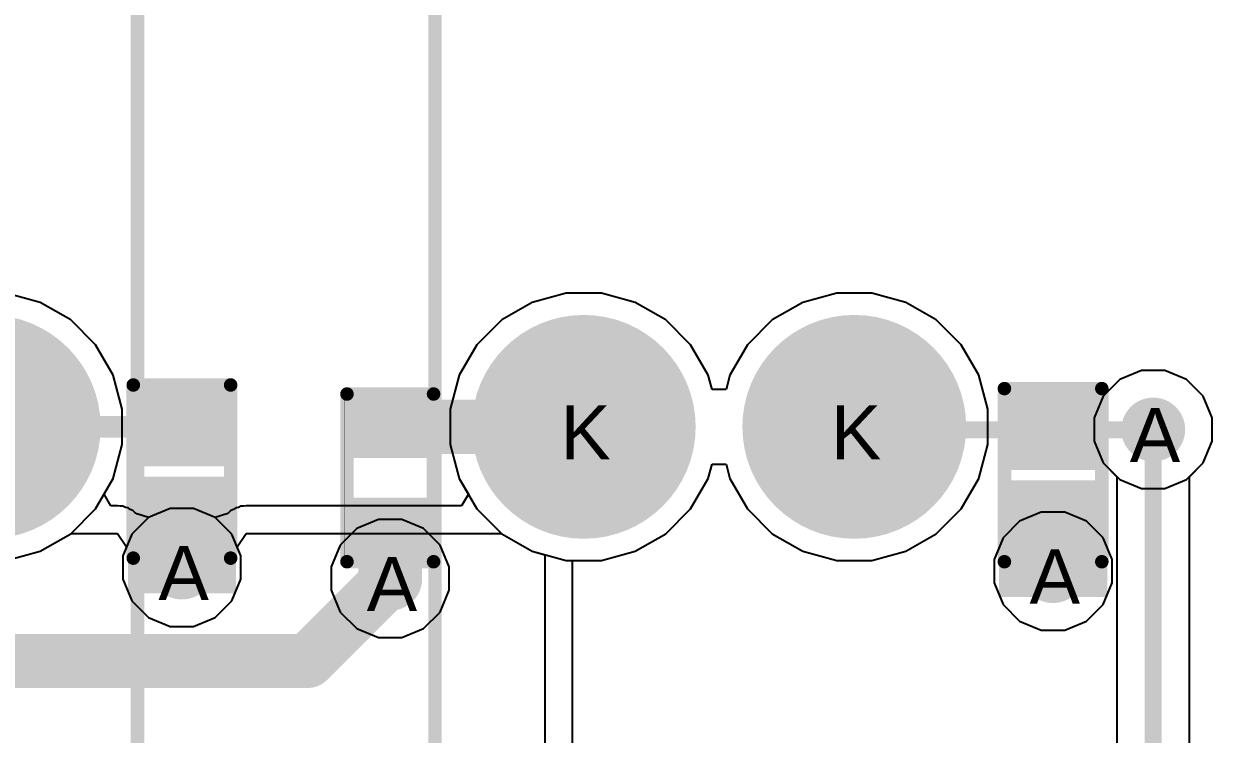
# Model space of a CAD drawing. Header units: inches. Extents: x 0 to 208, y 0 to 213.
# Drawn here: x 4.6695 to 5.1088, y 4.0469 to 4.3095 of the extents above; entities that cross this region are included whole.
import ezdxf

# ---------------------------------------------------------------- set-up
doc = ezdxf.new("R2010")
doc.units = ezdxf.units.IN
doc.header["$MEASUREMENT"] = 0
for name, color, linetype in [('Bottom Layer', 5, 'Continuous'), ('Bottom Overlay', 54, 'Continuous'), ('Bottom Paste', 16, 'Continuous'), ('Bottom Solder', 6, 'Continuous'), ('Drill Drawing', 1, 'Continuous'), ('L2_GND1', 16, 'Continuous'), ('L3_SIG1', 76, 'Continuous'), ('L4_PWR', 90, 'Continuous'), ('L5_GND2', 156, 'Continuous'), ('L6_SIG2', 130, 'Continuous'), ('L7_GND3', 216, 'Continuous'), ('Multi-Layer', 9, 'Continuous'), ('Pad Holes', 156, 'Continuous'), ('Top Layer', 1, 'Continuous'), ('Top Overlay', 2, 'Continuous'), ('Top Solder', 216, 'Continuous'), ('Via Holes', 16, 'Continuous')]:
    doc.layers.add(name, color=color, linetype=linetype)
doc.styles.add('Arial', font='', dxfattribs={"height": 0.2})
doc.styles.get('Arial').set_extended_font_data('Arial')

# ---------------------------------------------------------------- blocks, each defined once
blk = doc.blocks.new('R___0402_B_120')
at = {"layer": 'Bottom Layer'}
for points in [[(-0.0095, 0.0125), (-0.0095, -0.0125), (-0.0275, -0.0125), (-0.0275, 0.0125)], [(0.0275, 0.0125), (0.0275, -0.0125), (0.0095, -0.0125), (0.0095, 0.0125)]]:
    blk.add_hatch(color=5, dxfattribs=at).paths.add_polyline_path(points)
at = {"layer": 'Bottom Paste'}
for points in [[(-0.0095, 0.0125), (-0.0095, -0.0125), (-0.0275, -0.0125), (-0.0275, 0.0125)], [(0.0275, 0.0125), (0.0275, -0.0125), (0.0095, -0.0125), (0.0095, 0.0125)]]:
    blk.add_hatch(color=16, dxfattribs=at).paths.add_polyline_path(points)
at = {"layer": 'Bottom Solder'}
for points in [[(-0.00734, 0.01467), (-0.00734, -0.01467), (-0.02967, -0.01467), (-0.02967, 0.01467)], [(0.02966, 0.01467), (0.02966, -0.01467), (0.00733, -0.01467), (0.00733, 0.01467)]]:
    blk.add_hatch(color=6, dxfattribs=at).paths.add_polyline_path(points)
at = {"layer": 'Bottom Overlay'}
for points in [[(-0.031, 0.016, 0.005, 0.005, 0), (-0.031, -0.016, 0.005, 0.005, 0)], [(-0.031, 0.016, 0.005, 0.005, 0), (0.031, 0.016, 0.005, 0.005, 0)], [(0.031, 0.016, 0.005, 0.005, 0), (0.031, -0.016, 0.005, 0.005, 0)], [(-0.032, 0.017, 0.000127, 0.000127, 0), (0.032, 0.017, 0.000127, 0.000127, 0)], [(-0.031, -0.016, 0.005, 0.005, 0), (0.031, -0.016, 0.005, 0.005, 0)]]:
    blk.add_lwpolyline(points, format="xyseb", dxfattribs=at)
for points in [[(-0.03225, 0.016, 0.0025, 0.0025, 1), (-0.02975, 0.016, 0.0025, 0.0025, 1)], [(-0.03225, 0.016, 0.0025, 0.0025, 1), (-0.02975, 0.016, 0.0025, 0.0025, 1)], [(0.02975, 0.016, 0.0025, 0.0025, 1), (0.03225, 0.016, 0.0025, 0.0025, 1)], [(0.02975, 0.016, 0.0025, 0.0025, 1), (0.03225, 0.016, 0.0025, 0.0025, 1)], [(-0.03203, 0.017, 0.0000635, 0.0000635, 1), (-0.03197, 0.017, 0.0000635, 0.0000635, 1)], [(0.03197, 0.017, 0.0000635, 0.0000635, 1), (0.03203, 0.017, 0.0000635, 0.0000635, 1)], [(-0.03225, -0.016, 0.0025, 0.0025, 1), (-0.02975, -0.016, 0.0025, 0.0025, 1)], [(-0.03225, -0.016, 0.0025, 0.0025, 1), (-0.02975, -0.016, 0.0025, 0.0025, 1)], [(0.02975, -0.016, 0.0025, 0.0025, 1), (0.03225, -0.016, 0.0025, 0.0025, 1)], [(0.02975, -0.016, 0.0025, 0.0025, 1), (0.03225, -0.016, 0.0025, 0.0025, 1)]]:
    blk.add_lwpolyline(points, format="xyseb", close=True, dxfattribs=at)
blk = doc.blocks.new('HR911130C_518')
at = {"layer": 'Bottom Layer'}
h = blk.add_hatch(color=5, dxfattribs=at)
edge = h.paths.add_edge_path()
edge.add_arc((0.26, 0.27262), 0.03937, 0, 360)
at = {"layer": 'Bottom Solder'}
h = blk.add_hatch(color=6, dxfattribs=at)
edge = h.paths.add_edge_path()
edge.add_arc((0.26, 0.27262), 0.04137, 0, 360)
at = {"layer": 'L2_GND1'}
h = blk.add_hatch(color=16, dxfattribs=at)
edge = h.paths.add_edge_path()
edge.add_arc((0.26, 0.27262), 0.03937, 0, 360)
at = {"layer": 'L3_SIG1'}
h = blk.add_hatch(color=76, dxfattribs=at)
edge = h.paths.add_edge_path()
edge.add_arc((0.26, 0.27262), 0.03937, 0, 360)
at = {"layer": 'L4_PWR'}
h = blk.add_hatch(color=90, dxfattribs=at)
edge = h.paths.add_edge_path()
edge.add_arc((0.26, 0.27262), 0.03937, 0, 360)
at = {"layer": 'L5_GND2'}
h = blk.add_hatch(color=156, dxfattribs=at)
edge = h.paths.add_edge_path()
edge.add_arc((0.26, 0.27262), 0.03937, 0, 360)
at = {"layer": 'L6_SIG2'}
h = blk.add_hatch(color=130, dxfattribs=at)
edge = h.paths.add_edge_path()
edge.add_arc((0.26, 0.27262), 0.03937, 0, 360)
at = {"layer": 'L7_GND3'}
h = blk.add_hatch(color=216, dxfattribs=at)
edge = h.paths.add_edge_path()
edge.add_arc((0.26, 0.27262), 0.03937, 0, 360)
at = {"layer": 'Multi-Layer'}
h = blk.add_hatch(color=9, dxfattribs=at)
edge = h.paths.add_edge_path()
edge.add_arc((0.26, 0.27262), 0.03937, 0, 360)
at = {"layer": 'Pad Holes'}
h = blk.add_hatch(color=7, dxfattribs=at)
edge = h.paths.add_edge_path()
edge.add_arc((0.26, 0.27262), 0.02362, 0, 360)
at = {"layer": 'Top Layer'}
h = blk.add_hatch(color=1, dxfattribs=at)
edge = h.paths.add_edge_path()
edge.add_arc((0.26, 0.27262), 0.03937, 0, 360)
at = {"layer": 'Top Solder'}
h = blk.add_hatch(color=216, dxfattribs=at)
edge = h.paths.add_edge_path()
edge.add_arc((0.26, 0.27262), 0.04137, 0, 360)
at = {"layer": 'Top Overlay'}
blk.add_lwpolyline([(0.315, -0.33738, 0.005, 0.005, 0), (0.315, 0.50262, 0.005, 0.005, 0)], format="xyseb", dxfattribs=at)
blk = doc.blocks.new('HR911130C_520')
at = {"layer": 'Bottom Layer'}
h = blk.add_hatch(color=5, dxfattribs=at)
edge = h.paths.add_edge_path()
edge.add_arc((-0.26, 0.27262), 0.03937, 0, 360)
h = blk.add_hatch(color=5, dxfattribs=at)
edge = h.paths.add_edge_path()
edge.add_arc((-0.16, 0.27262), 0.03937, 0, 360)
at = {"layer": 'Bottom Solder'}
h = blk.add_hatch(color=6, dxfattribs=at)
edge = h.paths.add_edge_path()
edge.add_arc((-0.26, 0.27262), 0.04137, 0, 360)
h = blk.add_hatch(color=6, dxfattribs=at)
edge = h.paths.add_edge_path()
edge.add_arc((-0.16, 0.27262), 0.04137, 0, 360)
at = {"layer": 'L2_GND1'}
h = blk.add_hatch(color=16, dxfattribs=at)
edge = h.paths.add_edge_path()
edge.add_arc((-0.26, 0.27262), 0.03937, 0, 360)
h = blk.add_hatch(color=16, dxfattribs=at)
edge = h.paths.add_edge_path()
edge.add_arc((-0.16, 0.27262), 0.03937, 0, 360)
at = {"layer": 'L3_SIG1'}
h = blk.add_hatch(color=76, dxfattribs=at)
edge = h.paths.add_edge_path()
edge.add_arc((-0.26, 0.27262), 0.03937, 0, 360)
h = blk.add_hatch(color=76, dxfattribs=at)
edge = h.paths.add_edge_path()
edge.add_arc((-0.16, 0.27262), 0.03937, 0, 360)
at = {"layer": 'L4_PWR'}
h = blk.add_hatch(color=90, dxfattribs=at)
edge = h.paths.add_edge_path()
edge.add_arc((-0.26, 0.27262), 0.03937, 0, 360)
h = blk.add_hatch(color=90, dxfattribs=at)
edge = h.paths.add_edge_path()
edge.add_arc((-0.16, 0.27262), 0.03937, 0, 360)
at = {"layer": 'L5_GND2'}
h = blk.add_hatch(color=156, dxfattribs=at)
edge = h.paths.add_edge_path()
edge.add_arc((-0.26, 0.27262), 0.03937, 0, 360)
h = blk.add_hatch(color=156, dxfattribs=at)
edge = h.paths.add_edge_path()
edge.add_arc((-0.16, 0.27262), 0.03937, 0, 360)
at = {"layer": 'L6_SIG2'}
h = blk.add_hatch(color=130, dxfattribs=at)
edge = h.paths.add_edge_path()
edge.add_arc((-0.26, 0.27262), 0.03937, 0, 360)
h = blk.add_hatch(color=130, dxfattribs=at)
edge = h.paths.add_edge_path()
edge.add_arc((-0.16, 0.27262), 0.03937, 0, 360)
at = {"layer": 'L7_GND3'}
h = blk.add_hatch(color=216, dxfattribs=at)
edge = h.paths.add_edge_path()
edge.add_arc((-0.26, 0.27262), 0.03937, 0, 360)
h = blk.add_hatch(color=216, dxfattribs=at)
edge = h.paths.add_edge_path()
edge.add_arc((-0.16, 0.27262), 0.03937, 0, 360)
at = {"layer": 'Multi-Layer'}
h = blk.add_hatch(color=9, dxfattribs=at)
edge = h.paths.add_edge_path()
edge.add_arc((-0.26, 0.27262), 0.03937, 0, 360)
h = blk.add_hatch(color=9, dxfattribs=at)
edge = h.paths.add_edge_path()
edge.add_arc((-0.16, 0.27262), 0.03937, 0, 360)
at = {"layer": 'Pad Holes'}
h = blk.add_hatch(color=7, dxfattribs=at)
edge = h.paths.add_edge_path()
edge.add_arc((-0.26, 0.27262), 0.02362, 0, 360)
h = blk.add_hatch(color=7, dxfattribs=at)
edge = h.paths.add_edge_path()
edge.add_arc((-0.16, 0.27262), 0.02362, 0, 360)
at = {"layer": 'Top Layer'}
h = blk.add_hatch(color=1, dxfattribs=at)
edge = h.paths.add_edge_path()
edge.add_arc((-0.26, 0.27262), 0.03937, 0, 360)
h = blk.add_hatch(color=1, dxfattribs=at)
edge = h.paths.add_edge_path()
edge.add_arc((-0.16, 0.27262), 0.03937, 0, 360)
at = {"layer": 'Top Solder'}
h = blk.add_hatch(color=216, dxfattribs=at)
edge = h.paths.add_edge_path()
edge.add_arc((-0.26, 0.27262), 0.04137, 0, 360)
h = blk.add_hatch(color=216, dxfattribs=at)
edge = h.paths.add_edge_path()
edge.add_arc((-0.16, 0.27262), 0.04137, 0, 360)
at = {"layer": 'Top Overlay'}
blk.add_lwpolyline([(-0.315, -0.33738, 0.005, 0.005, 0), (-0.315, 0.50262, 0.005, 0.005, 0)], format="xyseb", dxfattribs=at)
blk = doc.blocks.new('DFN1006_2L__B_546')
at = {"layer": 'Bottom Layer'}
for points in [[(-0.02756, 0.01299), (-0.00591, 0.01299), (-0.00591, -0.01299), (-0.02756, -0.01299)], [(0.00591, 0.01299), (0.02756, 0.01299), (0.02756, -0.01299), (0.00591, -0.01299)]]:
    blk.add_hatch(color=5, dxfattribs=at).paths.add_polyline_path(points)
at = {"layer": 'Bottom Overlay'}
blk.add_hatch(color=54, dxfattribs=at).paths.add_polyline_path([(-0.04502, -0.02002), (-0.03202, -0.02002), (-0.03202, 0.01998), (-0.04502, 0.01998)])
at = {"layer": 'Bottom Paste'}
for points in [[(-0.02756, 0.01299), (-0.00591, 0.01299), (-0.00591, -0.01299), (-0.02756, -0.01299)], [(0.00591, 0.01299), (0.02756, 0.01299), (0.02756, -0.01299), (0.00591, -0.01299)]]:
    blk.add_hatch(color=16, dxfattribs=at).paths.add_polyline_path(points)
at = {"layer": 'Bottom Solder'}
for points in [[(-0.03156, 0.01699), (-0.00191, 0.01699), (-0.00191, -0.01699), (-0.03156, -0.01699)], [(0.00191, 0.01699), (0.03156, 0.01699), (0.03156, -0.01699), (0.00191, -0.01699)]]:
    blk.add_hatch(color=6, dxfattribs=at).paths.add_polyline_path(points)
at = {"layer": 'Bottom Overlay'}
for points in [[(-0.032, 0.018, 0.005, 0.005, 0), (0.032, 0.018, 0.005, 0.005, 0)], [(-0.032, 0.018, 0.005, 0.005, 0), (-0.032, -0.018, 0.005, 0.005, 0)], [(0.032, 0.018, 0.005, 0.005, 0), (0.032, -0.018, 0.005, 0.005, 0)], [(-0.032, -0.018, 0.005, 0.005, 0), (0.032, -0.018, 0.005, 0.005, 0)]]:
    blk.add_lwpolyline(points, format="xyseb", dxfattribs=at)
for points in [[(-0.03325, 0.018, 0.0025, 0.0025, 1), (-0.03075, 0.018, 0.0025, 0.0025, 1)], [(-0.03325, 0.018, 0.0025, 0.0025, 1), (-0.03075, 0.018, 0.0025, 0.0025, 1)], [(0.03075, 0.018, 0.0025, 0.0025, 1), (0.03325, 0.018, 0.0025, 0.0025, 1)], [(0.03075, 0.018, 0.0025, 0.0025, 1), (0.03325, 0.018, 0.0025, 0.0025, 1)], [(-0.03325, -0.018, 0.0025, 0.0025, 1), (-0.03075, -0.018, 0.0025, 0.0025, 1)], [(-0.03325, -0.018, 0.0025, 0.0025, 1), (-0.03075, -0.018, 0.0025, 0.0025, 1)], [(0.03075, -0.018, 0.0025, 0.0025, 1), (0.03325, -0.018, 0.0025, 0.0025, 1)], [(0.03075, -0.018, 0.0025, 0.0025, 1), (0.03325, -0.018, 0.0025, 0.0025, 1)]]:
    blk.add_lwpolyline(points, format="xyseb", close=True, dxfattribs=at)
blk = doc.blocks.new('DFN1006_2L__B_549')
at = {"layer": 'Bottom Layer'}
for points in [[(-0.02756, 0.01299), (-0.00591, 0.01299), (-0.00591, -0.01299), (-0.02756, -0.01299)], [(0.00591, 0.01299), (0.02756, 0.01299), (0.02756, -0.01299), (0.00591, -0.01299)]]:
    blk.add_hatch(color=5, dxfattribs=at).paths.add_polyline_path(points)
at = {"layer": 'Bottom Overlay'}
blk.add_hatch(color=54, dxfattribs=at).paths.add_polyline_path([(-0.04502, -0.02001), (-0.03202, -0.02001), (-0.03202, 0.01999), (-0.04502, 0.01999)])
at = {"layer": 'Bottom Paste'}
for points in [[(-0.02756, 0.01299), (-0.00591, 0.01299), (-0.00591, -0.01299), (-0.02756, -0.01299)], [(0.00591, 0.01299), (0.02756, 0.01299), (0.02756, -0.01299), (0.00591, -0.01299)]]:
    blk.add_hatch(color=16, dxfattribs=at).paths.add_polyline_path(points)
at = {"layer": 'Bottom Solder'}
for points in [[(-0.03156, 0.01699), (-0.00191, 0.01699), (-0.00191, -0.01699), (-0.03156, -0.01699)], [(0.00191, 0.01699), (0.03156, 0.01699), (0.03156, -0.01699), (0.00191, -0.01699)]]:
    blk.add_hatch(color=6, dxfattribs=at).paths.add_polyline_path(points)
at = {"layer": 'Bottom Overlay'}
for points in [[(-0.032, 0.018, 0.005, 0.005, 0), (0.032, 0.018, 0.005, 0.005, 0)], [(-0.032, 0.018, 0.005, 0.005, 0), (-0.032, -0.018, 0.005, 0.005, 0)], [(0.032, 0.018, 0.005, 0.005, 0), (0.032, -0.018, 0.005, 0.005, 0)], [(-0.032, -0.018, 0.005, 0.005, 0), (0.032, -0.018, 0.005, 0.005, 0)]]:
    blk.add_lwpolyline(points, format="xyseb", dxfattribs=at)
for points in [[(-0.03325, 0.018, 0.0025, 0.0025, 1), (-0.03075, 0.018, 0.0025, 0.0025, 1)], [(-0.03325, 0.018, 0.0025, 0.0025, 1), (-0.03075, 0.018, 0.0025, 0.0025, 1)], [(0.03075, 0.018, 0.0025, 0.0025, 1), (0.03325, 0.018, 0.0025, 0.0025, 1)], [(0.03075, 0.018, 0.0025, 0.0025, 1), (0.03325, 0.018, 0.0025, 0.0025, 1)], [(-0.03325, -0.018, 0.0025, 0.0025, 1), (-0.03075, -0.018, 0.0025, 0.0025, 1)], [(-0.03325, -0.018, 0.0025, 0.0025, 1), (-0.03075, -0.018, 0.0025, 0.0025, 1)], [(0.03075, -0.018, 0.0025, 0.0025, 1), (0.03325, -0.018, 0.0025, 0.0025, 1)], [(0.03075, -0.018, 0.0025, 0.0025, 1), (0.03325, -0.018, 0.0025, 0.0025, 1)]]:
    blk.add_lwpolyline(points, format="xyseb", close=True, dxfattribs=at)

msp = doc.modelspace()

# ---------------------------------------------------------------- hatches: boundary and pattern name
at = {"layer": 'Bottom Layer'}
h = msp.add_hatch(color=5, dxfattribs=at)
edge = h.paths.add_edge_path()
edge.add_arc((5.087, 4.15953), 0.01181, 0, 360)
for points in [[(4.71618, 4.10853), (4.73976, 4.10853), (4.73976, 4.12727), (4.71618, 4.12727)], [(5.03818, 4.1072), (5.06176, 4.1072), (5.06176, 4.12594), (5.03818, 4.12594)], [(4.79318, 4.10444), (4.81676, 4.10444), (4.81676, 4.12317), (4.79318, 4.12317)]]:
    msp.add_hatch(color=5, dxfattribs=at).paths.add_polyline_path(points)
h = msp.add_hatch(color=5, dxfattribs=at)
edge = h.paths.add_edge_path()
edge.add_arc((4.72797, 4.10853), 0.01181, 0, 360)
h = msp.add_hatch(color=5, dxfattribs=at)
edge = h.paths.add_edge_path()
edge.add_arc((4.80497, 4.10443), 0.01181, 0, 360)
h = msp.add_hatch(color=5, dxfattribs=at)
edge = h.paths.add_edge_path()
edge.add_arc((5.04997, 4.1072), 0.01181, 0, 360)
at = {"layer": 'L2_GND1'}
h = msp.add_hatch(color=16, dxfattribs=at)
edge = h.paths.add_edge_path()
edge.add_arc((5.087, 4.15953), 0.01181, 0, 360)
h = msp.add_hatch(color=16, dxfattribs=at)
edge = h.paths.add_edge_path()
edge.add_arc((4.72797, 4.10853), 0.01181, 0, 360)
h = msp.add_hatch(color=16, dxfattribs=at)
edge = h.paths.add_edge_path()
edge.add_arc((4.80497, 4.10443), 0.01181, 0, 360)
h = msp.add_hatch(color=16, dxfattribs=at)
edge = h.paths.add_edge_path()
edge.add_arc((5.04997, 4.1072), 0.01181, 0, 360)
at = {"layer": 'L3_SIG1'}
h = msp.add_hatch(color=76, dxfattribs=at)
edge = h.paths.add_edge_path()
edge.add_arc((5.087, 4.15953), 0.01181, 0, 360)
h = msp.add_hatch(color=76, dxfattribs=at)
edge = h.paths.add_edge_path()
edge.add_arc((4.72797, 4.10853), 0.01181, 0, 360)
h = msp.add_hatch(color=76, dxfattribs=at)
edge = h.paths.add_edge_path()
edge.add_arc((4.80497, 4.10443), 0.01181, 0, 360)
h = msp.add_hatch(color=76, dxfattribs=at)
edge = h.paths.add_edge_path()
edge.add_arc((5.04997, 4.1072), 0.01181, 0, 360)
at = {"layer": 'L4_PWR'}
h = msp.add_hatch(color=90, dxfattribs=at)
edge = h.paths.add_edge_path()
edge.add_arc((5.087, 4.15953), 0.01181, 0, 360)
h = msp.add_hatch(color=90, dxfattribs=at)
edge = h.paths.add_edge_path()
edge.add_arc((4.72797, 4.10853), 0.01181, 0, 360)
h = msp.add_hatch(color=90, dxfattribs=at)
edge = h.paths.add_edge_path()
edge.add_arc((4.80497, 4.10443), 0.01181, 0, 360)
h = msp.add_hatch(color=90, dxfattribs=at)
edge = h.paths.add_edge_path()
edge.add_arc((5.04997, 4.1072), 0.01181, 0, 360)
at = {"layer": 'L5_GND2'}
h = msp.add_hatch(color=156, dxfattribs=at)
edge = h.paths.add_edge_path()
edge.add_arc((5.087, 4.15953), 0.01181, 0, 360)
h = msp.add_hatch(color=156, dxfattribs=at)
edge = h.paths.add_edge_path()
edge.add_arc((4.72797, 4.10853), 0.01181, 0, 360)
h = msp.add_hatch(color=156, dxfattribs=at)
edge = h.paths.add_edge_path()
edge.add_arc((4.80497, 4.10443), 0.01181, 0, 360)
h = msp.add_hatch(color=156, dxfattribs=at)
edge = h.paths.add_edge_path()
edge.add_arc((5.04997, 4.1072), 0.01181, 0, 360)
at = {"layer": 'L6_SIG2'}
h = msp.add_hatch(color=130, dxfattribs=at)
edge = h.paths.add_edge_path()
edge.add_arc((5.087, 4.15953), 0.01181, 0, 360)
h = msp.add_hatch(color=130, dxfattribs=at)
edge = h.paths.add_edge_path()
edge.add_arc((4.72797, 4.10853), 0.01181, 0, 360)
h = msp.add_hatch(color=130, dxfattribs=at)
edge = h.paths.add_edge_path()
edge.add_arc((4.80497, 4.10443), 0.01181, 0, 360)
h = msp.add_hatch(color=130, dxfattribs=at)
edge = h.paths.add_edge_path()
edge.add_arc((5.04997, 4.1072), 0.01181, 0, 360)
at = {"layer": 'L7_GND3'}
h = msp.add_hatch(color=216, dxfattribs=at)
edge = h.paths.add_edge_path()
edge.add_arc((5.087, 4.15953), 0.01181, 0, 360)
h = msp.add_hatch(color=216, dxfattribs=at)
edge = h.paths.add_edge_path()
edge.add_arc((4.72797, 4.10853), 0.01181, 0, 360)
h = msp.add_hatch(color=216, dxfattribs=at)
edge = h.paths.add_edge_path()
edge.add_arc((4.80497, 4.10443), 0.01181, 0, 360)
h = msp.add_hatch(color=216, dxfattribs=at)
edge = h.paths.add_edge_path()
edge.add_arc((5.04997, 4.1072), 0.01181, 0, 360)
at = {"layer": 'Top Layer'}
h = msp.add_hatch(color=1, dxfattribs=at)
edge = h.paths.add_edge_path()
edge.add_arc((5.087, 4.15953), 0.01181, 0, 360)
h = msp.add_hatch(color=1, dxfattribs=at)
edge = h.paths.add_edge_path()
edge.add_arc((4.72797, 4.10853), 0.01181, 0, 360)
h = msp.add_hatch(color=1, dxfattribs=at)
edge = h.paths.add_edge_path()
edge.add_arc((4.80497, 4.10443), 0.01181, 0, 360)
h = msp.add_hatch(color=1, dxfattribs=at)
edge = h.paths.add_edge_path()
edge.add_arc((5.04997, 4.1072), 0.01181, 0, 360)
at = {"layer": 'Via Holes'}
h = msp.add_hatch(color=7, dxfattribs=at)
edge = h.paths.add_edge_path()
edge.add_arc((5.087, 4.15953), 0.00591, 0, 360)
h = msp.add_hatch(color=7, dxfattribs=at)
edge = h.paths.add_edge_path()
edge.add_arc((4.72797, 4.10853), 0.00591, 0, 360)
h = msp.add_hatch(color=7, dxfattribs=at)
edge = h.paths.add_edge_path()
edge.add_arc((5.04997, 4.1072), 0.00591, 0, 360)
h = msp.add_hatch(color=7, dxfattribs=at)
edge = h.paths.add_edge_path()
edge.add_arc((4.80497, 4.10443), 0.00591, 0, 360)

# ---------------------------------------------------------------- linework, layer by layer
at = {"layer": 'Bottom Layer'}
for points in [[(4.80302, 4.16053, 0.02, 0.02, 0), (4.87651, 4.16053, 0.02, 0.02, 0)], [(4.65658, 4.16053, 0.008, 0.008, 0), (4.73007, 4.16053, 0.008, 0.008, 0)], [(4.97651, 4.1594, 0.00633, 0.00633, 0), (4.97651, 4.16053, 0.00633, 0.00633, 0)], [(4.97651, 4.1594, 0.00633, 0.00633, 0), (5.05, 4.1594, 0.00633, 0.00633, 0)], [(5.05, 4.1594, 0.00633, 0.00633, 0), (5.087, 4.1594, 0.00633, 0.00633, 0)]]:
    msp.add_lwpolyline(points, format="xyseb", dxfattribs=at)
for points in [[(4.79802, 4.16053, 0.01, 0.01, 1), (4.80802, 4.16053, 0.01, 0.01, 1)], [(4.87151, 4.16053, 0.01, 0.01, 1), (4.88151, 4.16053, 0.01, 0.01, 1)], [(4.72807, 4.16053, 0.004, 0.004, 1), (4.73207, 4.16053, 0.004, 0.004, 1)], [(4.97493, 4.16053, 0.00316, 0.00316, 1), (4.97809, 4.16053, 0.00316, 0.00316, 1)], [(4.97493, 4.1594, 0.00316, 0.00316, 1), (4.97809, 4.1594, 0.00316, 0.00316, 1)], [(4.97493, 4.1594, 0.00316, 0.00316, 1), (4.97809, 4.1594, 0.00316, 0.00316, 1)], [(5.04842, 4.1594, 0.00316, 0.00316, 1), (5.05158, 4.1594, 0.00316, 0.00316, 1)], [(5.04842, 4.1594, 0.00316, 0.00316, 1), (5.05158, 4.1594, 0.00316, 0.00316, 1)], [(5.08542, 4.1594, 0.00316, 0.00316, 1), (5.08858, 4.1594, 0.00316, 0.00316, 1)]]:
    msp.add_lwpolyline(points, format="xyseb", close=True, dxfattribs=at)
at = {"layer": 'L2_GND1'}
for p, q in [((4.67564, 4.20653), (4.66308, 4.2099)), ((4.87001, 4.2099), (4.85746, 4.20653)), ((4.88301, 4.2099), (4.87001, 4.2099)), ((4.89557, 4.20653), (4.88301, 4.2099)), ((4.97001, 4.2099), (4.95746, 4.20653)), ((4.98301, 4.2099), (4.97001, 4.2099)), ((4.99557, 4.20653), (4.98301, 4.2099)), ((4.6869, 4.20003), (4.67564, 4.20653)), ((4.85746, 4.20653), (4.8462, 4.20003)), ((4.90683, 4.20003), (4.89557, 4.20653)), ((4.95746, 4.20653), (4.9462, 4.20003)), ((5.00683, 4.20003), (4.99557, 4.20653)), ((4.69609, 4.19084), (4.6869, 4.20003)), ((4.8462, 4.20003), (4.83701, 4.19084)), ((4.91602, 4.19084), (4.90683, 4.20003)), ((4.9462, 4.20003), (4.93701, 4.19084)), ((5.01602, 4.19084), (5.00683, 4.20003)), ((4.70259, 4.17958), (4.69609, 4.19084)), ((4.83701, 4.19084), (4.83051, 4.17958)), ((4.92252, 4.17958), (4.91602, 4.19084)), ((4.93701, 4.19084), (4.93051, 4.17958)), ((5.02252, 4.17958), (5.01602, 4.19084)), ((4.70595, 4.16703), (4.70259, 4.17958)), ((4.83051, 4.17958), (4.82714, 4.16703)), ((4.92392, 4.17433), (4.92252, 4.17958)), ((4.93051, 4.17958), (4.9291, 4.17433)), ((5.02588, 4.16703), (5.02252, 4.17958)), ((5.07465, 4.17802), (5.06851, 4.17188)), ((5.08266, 4.18134), (5.07465, 4.17802)), ((5.09134, 4.18134), (5.08266, 4.18134)), ((5.09935, 4.17802), (5.09134, 4.18134)), ((5.10549, 4.17188), (5.09935, 4.17802)), ((4.9291, 4.17433), (4.92392, 4.17433)), ((5.06851, 4.17188), (5.06519, 4.16386)), ((5.10881, 4.16386), (5.10549, 4.17188)), ((4.70595, 4.15403), (4.70595, 4.16703)), ((4.82714, 4.16703), (4.82714, 4.15403)), ((5.02588, 4.15403), (5.02588, 4.16703)), ((5.06519, 4.16386), (5.06519, 4.15519)), ((5.10881, 4.15519), (5.10881, 4.16386)), ((4.70259, 4.14147), (4.70595, 4.15403)), ((4.82714, 4.15403), (4.83051, 4.14147)), ((5.02252, 4.14147), (5.02588, 4.15403)), ((5.06519, 4.15519), (5.06851, 4.14717)), ((5.10549, 4.14717), (5.10881, 4.15519)), ((5.06851, 4.14717), (5.07465, 4.14104)), ((5.09935, 4.14104), (5.10549, 4.14717)), ((4.92252, 4.14147), (4.92392, 4.14672)), ((4.92392, 4.14672), (4.9291, 4.14672)), ((4.9291, 4.14672), (4.93051, 4.14147)), ((4.69609, 4.13021), (4.70259, 4.14147)), ((4.83051, 4.14147), (4.83701, 4.13021)), ((4.91602, 4.13021), (4.92252, 4.14147)), ((4.93051, 4.14147), (4.93701, 4.13021)), ((5.01602, 4.13021), (5.02252, 4.14147)), ((5.07465, 4.14104), (5.08266, 4.13772)), ((5.09134, 4.13772), (5.09935, 4.14104)), ((5.08266, 4.13772), (5.09134, 4.13772)), ((4.6869, 4.12102), (4.69609, 4.13021)), ((4.72363, 4.13034), (4.71561, 4.12702)), ((4.7323, 4.13034), (4.72363, 4.13034)), ((4.74032, 4.12702), (4.7323, 4.13034)), ((4.83701, 4.13021), (4.8462, 4.12102)), ((4.90683, 4.12102), (4.91602, 4.13021)), ((4.93701, 4.13021), (4.9462, 4.12102)), ((5.00683, 4.12102), (5.01602, 4.13021)), ((4.71561, 4.12702), (4.70948, 4.12089)), ((4.74646, 4.12089), (4.74032, 4.12702)), ((4.80063, 4.12625), (4.79261, 4.12292)), ((4.8093, 4.12625), (4.80063, 4.12625)), ((4.81732, 4.12292), (4.8093, 4.12625)), ((5.03761, 4.12569), (5.03148, 4.11956)), ((5.04563, 4.12901), (5.03761, 4.12569)), ((5.0543, 4.12901), (5.04563, 4.12901)), ((5.06232, 4.12569), (5.0543, 4.12901)), ((5.06846, 4.11956), (5.06232, 4.12569)), ((4.67564, 4.11452), (4.6869, 4.12102)), ((4.70948, 4.12089), (4.70615, 4.11287)), ((4.74978, 4.11287), (4.74646, 4.12089)), ((4.79261, 4.12292), (4.78648, 4.11679)), ((4.82346, 4.11679), (4.81732, 4.12292)), ((4.8462, 4.12102), (4.85746, 4.11452)), ((4.89557, 4.11452), (4.90683, 4.12102)), ((4.9462, 4.12102), (4.95746, 4.11452)), ((4.99557, 4.11452), (5.00683, 4.12102)), ((4.78648, 4.11679), (4.78315, 4.10877)), ((4.82678, 4.10877), (4.82346, 4.11679)), ((5.03148, 4.11956), (5.02815, 4.11154)), ((5.07178, 4.11154), (5.06846, 4.11956)), ((4.66308, 4.11116), (4.67564, 4.11452)), ((4.70615, 4.11287), (4.70615, 4.10419)), ((4.74978, 4.10419), (4.74978, 4.11287)), ((4.85746, 4.11452), (4.87001, 4.11116)), ((4.88301, 4.11116), (4.89557, 4.11452)), ((4.95746, 4.11452), (4.97001, 4.11116)), ((4.98301, 4.11116), (4.99557, 4.11452)), ((4.78315, 4.10877), (4.78315, 4.1001)), ((4.82678, 4.1001), (4.82678, 4.10877)), ((4.87001, 4.11116), (4.88301, 4.11116)), ((4.97001, 4.11116), (4.98301, 4.11116)), ((5.02815, 4.11154), (5.02815, 4.10286)), ((5.07178, 4.10286), (5.07178, 4.11154)), ((4.70615, 4.10419), (4.70948, 4.09618)), ((4.74646, 4.09618), (4.74978, 4.10419)), ((4.78315, 4.1001), (4.78648, 4.09208)), ((4.82346, 4.09208), (4.82678, 4.1001)), ((5.02815, 4.10286), (5.03148, 4.09485)), ((5.06846, 4.09485), (5.07178, 4.10286)), ((4.70948, 4.09618), (4.71561, 4.09004)), ((4.74032, 4.09004), (4.74646, 4.09618)), ((5.03148, 4.09485), (5.03761, 4.08871)), ((5.06232, 4.08871), (5.06846, 4.09485)), ((4.71561, 4.09004), (4.72363, 4.08672)), ((4.7323, 4.08672), (4.74032, 4.09004)), ((4.78648, 4.09208), (4.79261, 4.08594)), ((4.81732, 4.08594), (4.82346, 4.09208)), ((4.72363, 4.08672), (4.7323, 4.08672)), ((4.79261, 4.08594), (4.80063, 4.08262)), ((4.8093, 4.08262), (4.81732, 4.08594)), ((5.03761, 4.08871), (5.04563, 4.08539)), ((5.04563, 4.08539), (5.0543, 4.08539)), ((5.0543, 4.08539), (5.06232, 4.08871)), ((4.80063, 4.08262), (4.8093, 4.08262))]:
    msp.add_line(p, q, dxfattribs=at)
at = {"layer": 'L3_SIG1'}
for p, q in [((4.67564, 4.20653), (4.66308, 4.2099)), ((4.87001, 4.2099), (4.85746, 4.20653)), ((4.88301, 4.2099), (4.87001, 4.2099)), ((4.89557, 4.20653), (4.88301, 4.2099)), ((4.97001, 4.2099), (4.95746, 4.20653)), ((4.98301, 4.2099), (4.97001, 4.2099)), ((4.99557, 4.20653), (4.98301, 4.2099)), ((4.6869, 4.20003), (4.67564, 4.20653)), ((4.85746, 4.20653), (4.8462, 4.20003)), ((4.90683, 4.20003), (4.89557, 4.20653)), ((4.95746, 4.20653), (4.9462, 4.20003)), ((5.00683, 4.20003), (4.99557, 4.20653)), ((4.69609, 4.19084), (4.6869, 4.20003)), ((4.8462, 4.20003), (4.83701, 4.19084)), ((4.91602, 4.19084), (4.90683, 4.20003)), ((4.9462, 4.20003), (4.93701, 4.19084)), ((5.01602, 4.19084), (5.00683, 4.20003)), ((4.70259, 4.17958), (4.69609, 4.19084)), ((4.83701, 4.19084), (4.83051, 4.17958)), ((4.92252, 4.17958), (4.91602, 4.19084)), ((4.93701, 4.19084), (4.93051, 4.17958)), ((5.02252, 4.17958), (5.01602, 4.19084)), ((4.70595, 4.16703), (4.70259, 4.17958)), ((4.83051, 4.17958), (4.82714, 4.16703)), ((4.92392, 4.17433), (4.92252, 4.17958)), ((4.93051, 4.17958), (4.9291, 4.17433)), ((5.02588, 4.16703), (5.02252, 4.17958)), ((5.07465, 4.17802), (5.06851, 4.17188)), ((5.08266, 4.18134), (5.07465, 4.17802)), ((5.09134, 4.18134), (5.08266, 4.18134)), ((5.09935, 4.17802), (5.09134, 4.18134)), ((5.10549, 4.17188), (5.09935, 4.17802)), ((4.9291, 4.17433), (4.92392, 4.17433)), ((5.06851, 4.17188), (5.06519, 4.16386)), ((5.10881, 4.16386), (5.10549, 4.17188)), ((4.70595, 4.15403), (4.70595, 4.16703)), ((4.82714, 4.16703), (4.82714, 4.15403)), ((5.02588, 4.15403), (5.02588, 4.16703)), ((5.06519, 4.16386), (5.06519, 4.15519)), ((5.10881, 4.15519), (5.10881, 4.16386)), ((4.70259, 4.14147), (4.70595, 4.15403)), ((4.82714, 4.15403), (4.83051, 4.14147)), ((5.02252, 4.14147), (5.02588, 4.15403)), ((5.06519, 4.15519), (5.06851, 4.14717)), ((5.10549, 4.14717), (5.10881, 4.15519)), ((5.06851, 4.14717), (5.07358, 4.1421)), ((5.10042, 4.1421), (5.10549, 4.14717)), ((4.92252, 4.14147), (4.92392, 4.14672)), ((4.92392, 4.14672), (4.9291, 4.14672)), ((4.9291, 4.14672), (4.93051, 4.14147)), ((4.69609, 4.13021), (4.70259, 4.14147)), ((4.83051, 4.14147), (4.83701, 4.13021)), ((4.91602, 4.13021), (4.92252, 4.14147)), ((4.93051, 4.14147), (4.93701, 4.13021)), ((5.01602, 4.13021), (5.02252, 4.14147)), ((5.07358, 4.1421), (5.07358, 3.98556)), ((5.10042, 3.98), (5.10042, 4.1421)), ((4.6869, 4.12102), (4.69609, 4.13021)), ((4.83701, 4.13021), (4.8462, 4.12102)), ((4.90683, 4.12102), (4.91602, 4.13021)), ((4.93701, 4.13021), (4.9462, 4.12102)), ((5.00683, 4.12102), (5.01602, 4.13021)), ((4.80063, 4.12625), (4.79261, 4.12292)), ((4.8093, 4.12625), (4.80063, 4.12625)), ((4.81732, 4.12292), (4.8093, 4.12625)), ((4.67564, 4.11452), (4.6869, 4.12102)), ((4.79261, 4.12292), (4.78648, 4.11679)), ((4.82346, 4.11679), (4.81732, 4.12292)), ((4.8462, 4.12102), (4.85746, 4.11452)), ((4.89557, 4.11452), (4.90683, 4.12102)), ((4.9462, 4.12102), (4.95746, 4.11452)), ((4.99557, 4.11452), (5.00683, 4.12102)), ((4.78648, 4.11679), (4.78315, 4.10877)), ((4.82678, 4.10877), (4.82346, 4.11679)), ((4.66308, 4.11116), (4.67564, 4.11452)), ((4.85746, 4.11452), (4.87001, 4.11116)), ((4.88301, 4.11116), (4.89557, 4.11452)), ((4.95746, 4.11452), (4.97001, 4.11116)), ((4.98301, 4.11116), (4.99557, 4.11452)), ((4.78315, 4.10877), (4.78315, 4.1001)), ((4.82678, 4.1001), (4.82678, 4.10877)), ((4.87001, 4.11116), (4.88301, 4.11116)), ((4.97001, 4.11116), (4.98301, 4.11116)), ((4.78315, 4.1001), (4.78648, 4.09208)), ((4.82346, 4.09208), (4.82678, 4.1001)), ((4.78648, 4.09208), (4.79261, 4.08594)), ((4.81732, 4.08594), (4.82346, 4.09208)), ((4.79261, 4.08594), (4.80063, 4.08262)), ((4.8093, 4.08262), (4.81732, 4.08594)), ((4.80063, 4.08262), (4.8093, 4.08262))]:
    msp.add_line(p, q, dxfattribs=at)
msp.add_lwpolyline([(5.087, 3.98, 0.00633, 0.00633, 0), (5.087, 4.15953, 0.00633, 0.00633, 0)], format="xyseb", dxfattribs=at)
msp.add_lwpolyline([(5.08542, 4.15953, 0.00316, 0.00316, 1), (5.08858, 4.15953, 0.00316, 0.00316, 1)], format="xyseb", close=True, dxfattribs=at)
at = {"layer": 'L4_PWR'}
for p, q in [((4.67564, 4.20653), (4.66308, 4.2099)), ((4.87001, 4.2099), (4.85746, 4.20653)), ((4.88301, 4.2099), (4.87001, 4.2099)), ((4.89557, 4.20653), (4.88301, 4.2099)), ((4.97001, 4.2099), (4.95746, 4.20653)), ((4.98301, 4.2099), (4.97001, 4.2099)), ((4.99557, 4.20653), (4.98301, 4.2099)), ((4.6869, 4.20003), (4.67564, 4.20653)), ((4.85746, 4.20653), (4.8462, 4.20003)), ((4.90683, 4.20003), (4.89557, 4.20653)), ((4.95746, 4.20653), (4.9462, 4.20003)), ((5.00683, 4.20003), (4.99557, 4.20653)), ((4.69609, 4.19084), (4.6869, 4.20003)), ((4.8462, 4.20003), (4.83701, 4.19084)), ((4.91602, 4.19084), (4.90683, 4.20003)), ((4.9462, 4.20003), (4.93701, 4.19084)), ((5.01602, 4.19084), (5.00683, 4.20003)), ((4.70259, 4.17958), (4.69609, 4.19084)), ((4.83701, 4.19084), (4.83051, 4.17958)), ((4.92252, 4.17958), (4.91602, 4.19084)), ((4.93701, 4.19084), (4.93051, 4.17958)), ((5.02252, 4.17958), (5.01602, 4.19084)), ((4.70595, 4.16703), (4.70259, 4.17958)), ((4.83051, 4.17958), (4.82714, 4.16703)), ((4.92392, 4.17433), (4.92252, 4.17958)), ((4.93051, 4.17958), (4.9291, 4.17433)), ((5.02588, 4.16703), (5.02252, 4.17958)), ((5.07465, 4.17802), (5.06851, 4.17188)), ((5.08266, 4.18134), (5.07465, 4.17802)), ((5.09134, 4.18134), (5.08266, 4.18134)), ((5.09935, 4.17802), (5.09134, 4.18134)), ((5.10549, 4.17188), (5.09935, 4.17802)), ((4.9291, 4.17433), (4.92392, 4.17433)), ((5.06851, 4.17188), (5.06519, 4.16386)), ((5.10881, 4.16386), (5.10549, 4.17188)), ((4.70595, 4.15403), (4.70595, 4.16703)), ((4.82714, 4.16703), (4.82714, 4.15403)), ((5.02588, 4.15403), (5.02588, 4.16703)), ((5.06519, 4.16386), (5.06519, 4.15519)), ((5.10881, 4.15519), (5.10881, 4.16386)), ((4.70259, 4.14147), (4.70595, 4.15403)), ((4.82714, 4.15403), (4.83051, 4.14147)), ((5.02252, 4.14147), (5.02588, 4.15403)), ((5.06519, 4.15519), (5.06851, 4.14717)), ((5.10549, 4.14717), (5.10881, 4.15519)), ((5.06851, 4.14717), (5.07465, 4.14104)), ((5.09935, 4.14104), (5.10549, 4.14717)), ((4.92252, 4.14147), (4.92392, 4.14672)), ((4.92392, 4.14672), (4.9291, 4.14672)), ((4.9291, 4.14672), (4.93051, 4.14147)), ((4.69925, 4.13568), (4.70259, 4.14147)), ((4.83051, 4.14147), (4.83385, 4.13568)), ((4.91602, 4.13021), (4.92252, 4.14147)), ((4.93051, 4.14147), (4.93701, 4.13021)), ((5.01602, 4.13021), (5.02252, 4.14147)), ((5.07465, 4.14104), (5.08266, 4.13772)), ((5.09134, 4.13772), (5.09935, 4.14104)), ((4.70175, 4.13135), (4.69925, 4.13568)), ((4.83385, 4.13568), (4.83135, 4.13135)), ((5.08266, 4.13772), (5.09134, 4.13772)), ((4.70417, 4.13135), (4.70175, 4.13135)), ((4.70516, 4.13116), (4.70417, 4.13135)), ((4.70616, 4.13116), (4.70516, 4.13116)), ((4.70709, 4.13077), (4.70616, 4.13116)), ((4.70808, 4.13058), (4.70709, 4.13077)), ((4.70891, 4.13002), (4.70808, 4.13058)), ((4.70984, 4.12963), (4.70891, 4.13002)), ((4.71055, 4.12892), (4.70984, 4.12963)), ((4.72363, 4.13034), (4.71561, 4.12702)), ((4.7323, 4.13034), (4.72363, 4.13034)), ((4.74032, 4.12702), (4.7323, 4.13034)), ((4.74609, 4.12963), (4.74544, 4.12898)), ((4.74702, 4.13002), (4.74609, 4.12963)), ((4.74786, 4.13058), (4.74702, 4.13002)), ((4.74884, 4.13077), (4.74786, 4.13058)), ((4.74977, 4.13116), (4.74884, 4.13077)), ((4.75077, 4.13116), (4.74977, 4.13116)), ((4.75176, 4.13135), (4.75077, 4.13116)), ((4.83135, 4.13135), (4.75176, 4.13135)), ((4.90683, 4.12102), (4.91602, 4.13021)), ((4.93701, 4.13021), (4.9462, 4.12102)), ((5.00683, 4.12102), (5.01602, 4.13021)), ((4.71138, 4.12837), (4.71055, 4.12892)), ((4.71561, 4.12702), (4.71138, 4.12837)), ((4.74455, 4.12837), (4.74032, 4.12702)), ((4.74537, 4.12891), (4.74455, 4.12837)), ((4.74544, 4.12898), (4.74537, 4.12891)), ((5.03761, 4.12569), (5.03148, 4.11956)), ((5.04563, 4.12901), (5.03761, 4.12569)), ((5.0543, 4.12901), (5.04563, 4.12901)), ((5.06232, 4.12569), (5.0543, 4.12901)), ((5.06846, 4.11956), (5.06232, 4.12569)), ((4.67564, 4.11452), (4.6869, 4.12102)), ((4.6869, 4.12102), (4.68703, 4.12116)), ((4.68703, 4.12116), (4.70417, 4.12116)), ((4.70417, 4.12116), (4.70752, 4.11616)), ((4.74842, 4.11616), (4.75176, 4.12116)), ((4.75176, 4.12116), (4.84606, 4.12116)), ((4.84606, 4.12116), (4.8462, 4.12102)), ((4.8462, 4.12102), (4.85746, 4.11452)), ((4.89557, 4.11452), (4.90683, 4.12102)), ((4.9462, 4.12102), (4.95746, 4.11452)), ((4.99557, 4.11452), (5.00683, 4.12102)), ((4.70752, 4.11616), (4.70615, 4.11287)), ((4.74978, 4.11287), (4.74842, 4.11616)), ((5.03148, 4.11956), (5.02815, 4.11154)), ((5.07178, 4.11154), (5.06846, 4.11956)), ((4.66308, 4.11116), (4.67564, 4.11452)), ((4.70615, 4.11287), (4.70615, 4.10419)), ((4.74978, 4.10419), (4.74978, 4.11287)), ((4.85746, 4.11452), (4.86212, 4.11327)), ((4.86212, 4.11327), (4.86212, 4.02015)), ((4.88301, 4.11116), (4.89557, 4.11452)), ((4.95746, 4.11452), (4.97001, 4.11116)), ((4.98301, 4.11116), (4.99557, 4.11452)), ((4.87231, 4.03321), (4.87231, 4.11116)), ((4.87231, 4.11116), (4.88301, 4.11116)), ((4.97001, 4.11116), (4.98301, 4.11116)), ((5.02815, 4.11154), (5.02815, 4.10286)), ((5.07178, 4.10286), (5.07178, 4.11154)), ((4.70615, 4.10419), (4.70948, 4.09618)), ((4.74646, 4.09618), (4.74978, 4.10419)), ((5.02815, 4.10286), (5.03148, 4.09485)), ((5.06846, 4.09485), (5.07178, 4.10286)), ((4.70948, 4.09618), (4.71561, 4.09004)), ((4.74032, 4.09004), (4.74646, 4.09618)), ((5.03148, 4.09485), (5.03761, 4.08871)), ((5.06232, 4.08871), (5.06846, 4.09485)), ((4.71561, 4.09004), (4.72363, 4.08672)), ((4.7323, 4.08672), (4.74032, 4.09004)), ((4.72363, 4.08672), (4.7323, 4.08672)), ((5.03761, 4.08871), (5.04563, 4.08539)), ((5.04563, 4.08539), (5.0543, 4.08539)), ((5.0543, 4.08539), (5.06232, 4.08871))]:
    msp.add_line(p, q, dxfattribs=at)
for points in [[(4.77453, 4.074, 0.02, 0.02, 0), (4.80497, 4.10443, 0.02, 0.02, 0)], [(4.09385, 4.074, 0.02, 0.02, 0), (4.77453, 4.074, 0.02, 0.02, 0)]]:
    msp.add_lwpolyline(points, format="xyseb", dxfattribs=at)
for points in [[(4.79997, 4.10443, 0.01, 0.01, 1), (4.80997, 4.10443, 0.01, 0.01, 1)], [(4.76953, 4.074, 0.01, 0.01, 1), (4.77953, 4.074, 0.01, 0.01, 1)], [(4.76953, 4.074, 0.01, 0.01, 1), (4.77953, 4.074, 0.01, 0.01, 1)]]:
    msp.add_lwpolyline(points, format="xyseb", close=True, dxfattribs=at)
at = {"layer": 'L5_GND2'}
for p, q in [((4.67564, 4.20653), (4.66308, 4.2099)), ((4.87001, 4.2099), (4.85746, 4.20653)), ((4.88301, 4.2099), (4.87001, 4.2099)), ((4.89557, 4.20653), (4.88301, 4.2099)), ((4.97001, 4.2099), (4.95746, 4.20653)), ((4.98301, 4.2099), (4.97001, 4.2099)), ((4.99557, 4.20653), (4.98301, 4.2099)), ((4.6869, 4.20003), (4.67564, 4.20653)), ((4.85746, 4.20653), (4.8462, 4.20003)), ((4.90683, 4.20003), (4.89557, 4.20653)), ((4.95746, 4.20653), (4.9462, 4.20003)), ((5.00683, 4.20003), (4.99557, 4.20653)), ((4.69609, 4.19084), (4.6869, 4.20003)), ((4.8462, 4.20003), (4.83701, 4.19084)), ((4.91602, 4.19084), (4.90683, 4.20003)), ((4.9462, 4.20003), (4.93701, 4.19084)), ((5.01602, 4.19084), (5.00683, 4.20003)), ((4.70259, 4.17958), (4.69609, 4.19084)), ((4.83701, 4.19084), (4.83051, 4.17958)), ((4.92252, 4.17958), (4.91602, 4.19084)), ((4.93701, 4.19084), (4.93051, 4.17958)), ((5.02252, 4.17958), (5.01602, 4.19084)), ((4.70595, 4.16703), (4.70259, 4.17958)), ((4.83051, 4.17958), (4.82714, 4.16703)), ((4.92392, 4.17433), (4.92252, 4.17958)), ((4.93051, 4.17958), (4.9291, 4.17433)), ((5.02588, 4.16703), (5.02252, 4.17958)), ((5.07465, 4.17802), (5.06851, 4.17188)), ((5.08266, 4.18134), (5.07465, 4.17802)), ((5.09134, 4.18134), (5.08266, 4.18134)), ((5.09935, 4.17802), (5.09134, 4.18134)), ((5.10549, 4.17188), (5.09935, 4.17802)), ((4.9291, 4.17433), (4.92392, 4.17433)), ((5.06851, 4.17188), (5.06519, 4.16386)), ((5.10881, 4.16386), (5.10549, 4.17188)), ((4.70595, 4.15403), (4.70595, 4.16703)), ((4.82714, 4.16703), (4.82714, 4.15403)), ((5.02588, 4.15403), (5.02588, 4.16703)), ((5.06519, 4.16386), (5.06519, 4.15519)), ((5.10881, 4.15519), (5.10881, 4.16386)), ((4.70259, 4.14147), (4.70595, 4.15403)), ((4.82714, 4.15403), (4.83051, 4.14147)), ((5.02252, 4.14147), (5.02588, 4.15403)), ((5.06519, 4.15519), (5.06851, 4.14717)), ((5.10549, 4.14717), (5.10881, 4.15519)), ((5.06851, 4.14717), (5.07465, 4.14104)), ((5.09935, 4.14104), (5.10549, 4.14717)), ((4.92252, 4.14147), (4.92392, 4.14672)), ((4.92392, 4.14672), (4.9291, 4.14672)), ((4.9291, 4.14672), (4.93051, 4.14147)), ((4.69609, 4.13021), (4.70259, 4.14147)), ((4.83051, 4.14147), (4.83701, 4.13021)), ((4.91602, 4.13021), (4.92252, 4.14147)), ((4.93051, 4.14147), (4.93701, 4.13021)), ((5.01602, 4.13021), (5.02252, 4.14147)), ((5.07465, 4.14104), (5.08266, 4.13772)), ((5.09134, 4.13772), (5.09935, 4.14104)), ((5.08266, 4.13772), (5.09134, 4.13772)), ((4.6869, 4.12102), (4.69609, 4.13021)), ((4.83701, 4.13021), (4.8462, 4.12102)), ((4.90683, 4.12102), (4.91602, 4.13021)), ((4.93701, 4.13021), (4.9462, 4.12102)), ((5.00683, 4.12102), (5.01602, 4.13021)), ((4.80063, 4.12625), (4.79261, 4.12292)), ((4.8093, 4.12625), (4.80063, 4.12625)), ((4.81732, 4.12292), (4.8093, 4.12625)), ((4.67564, 4.11452), (4.6869, 4.12102)), ((4.79261, 4.12292), (4.78648, 4.11679)), ((4.82346, 4.11679), (4.81732, 4.12292)), ((4.8462, 4.12102), (4.85746, 4.11452)), ((4.89557, 4.11452), (4.90683, 4.12102)), ((4.9462, 4.12102), (4.95746, 4.11452)), ((4.99557, 4.11452), (5.00683, 4.12102)), ((4.78648, 4.11679), (4.78315, 4.10877)), ((4.82678, 4.10877), (4.82346, 4.11679)), ((4.66308, 4.11116), (4.67564, 4.11452)), ((4.85746, 4.11452), (4.87001, 4.11116)), ((4.88301, 4.11116), (4.89557, 4.11452)), ((4.95746, 4.11452), (4.97001, 4.11116)), ((4.98301, 4.11116), (4.99557, 4.11452)), ((4.78315, 4.10877), (4.78315, 4.1001)), ((4.82678, 4.1001), (4.82678, 4.10877)), ((4.87001, 4.11116), (4.88301, 4.11116)), ((4.97001, 4.11116), (4.98301, 4.11116)), ((4.78315, 4.1001), (4.78648, 4.09208)), ((4.82346, 4.09208), (4.82678, 4.1001)), ((4.78648, 4.09208), (4.79261, 4.08594)), ((4.81732, 4.08594), (4.82346, 4.09208)), ((4.79261, 4.08594), (4.80063, 4.08262)), ((4.8093, 4.08262), (4.81732, 4.08594)), ((4.80063, 4.08262), (4.8093, 4.08262))]:
    msp.add_line(p, q, dxfattribs=at)
at = {"layer": 'L6_SIG2'}
for p, q in [((4.67564, 4.20653), (4.66308, 4.2099)), ((4.87001, 4.2099), (4.85746, 4.20653)), ((4.88301, 4.2099), (4.87001, 4.2099)), ((4.89557, 4.20653), (4.88301, 4.2099)), ((4.97001, 4.2099), (4.95746, 4.20653)), ((4.98301, 4.2099), (4.97001, 4.2099)), ((4.99557, 4.20653), (4.98301, 4.2099)), ((4.6869, 4.20003), (4.67564, 4.20653)), ((4.85746, 4.20653), (4.8462, 4.20003)), ((4.90683, 4.20003), (4.89557, 4.20653)), ((4.95746, 4.20653), (4.9462, 4.20003)), ((5.00683, 4.20003), (4.99557, 4.20653)), ((4.69609, 4.19084), (4.6869, 4.20003)), ((4.8462, 4.20003), (4.83701, 4.19084)), ((4.91602, 4.19084), (4.90683, 4.20003)), ((4.9462, 4.20003), (4.93701, 4.19084)), ((5.01602, 4.19084), (5.00683, 4.20003)), ((4.70259, 4.17958), (4.69609, 4.19084)), ((4.83701, 4.19084), (4.83051, 4.17958)), ((4.92252, 4.17958), (4.91602, 4.19084)), ((4.93701, 4.19084), (4.93051, 4.17958)), ((5.02252, 4.17958), (5.01602, 4.19084)), ((4.70595, 4.16703), (4.70259, 4.17958)), ((4.83051, 4.17958), (4.82714, 4.16703)), ((4.92392, 4.17433), (4.92252, 4.17958)), ((4.93051, 4.17958), (4.9291, 4.17433)), ((5.02588, 4.16703), (5.02252, 4.17958)), ((5.07465, 4.17802), (5.06851, 4.17188)), ((5.08266, 4.18134), (5.07465, 4.17802)), ((5.09134, 4.18134), (5.08266, 4.18134)), ((5.09935, 4.17802), (5.09134, 4.18134)), ((5.10549, 4.17188), (5.09935, 4.17802)), ((4.9291, 4.17433), (4.92392, 4.17433)), ((5.06851, 4.17188), (5.06519, 4.16386)), ((5.10881, 4.16386), (5.10549, 4.17188)), ((4.70595, 4.15403), (4.70595, 4.16703)), ((4.82714, 4.16703), (4.82714, 4.15403)), ((5.02588, 4.15403), (5.02588, 4.16703)), ((5.06519, 4.16386), (5.06519, 4.15519)), ((5.10881, 4.15519), (5.10881, 4.16386)), ((4.70259, 4.14147), (4.70595, 4.15403)), ((4.82714, 4.15403), (4.83051, 4.14147)), ((5.02252, 4.14147), (5.02588, 4.15403)), ((5.06519, 4.15519), (5.06851, 4.14717)), ((5.10549, 4.14717), (5.10881, 4.15519)), ((5.06851, 4.14717), (5.07465, 4.14104)), ((5.09935, 4.14104), (5.10549, 4.14717)), ((4.92252, 4.14147), (4.92392, 4.14672)), ((4.92392, 4.14672), (4.9291, 4.14672)), ((4.9291, 4.14672), (4.93051, 4.14147)), ((4.69609, 4.13021), (4.70259, 4.14147)), ((4.83051, 4.14147), (4.83701, 4.13021)), ((4.91602, 4.13021), (4.92252, 4.14147)), ((4.93051, 4.14147), (4.93701, 4.13021)), ((5.01602, 4.13021), (5.02252, 4.14147)), ((5.07465, 4.14104), (5.08266, 4.13772)), ((5.09134, 4.13772), (5.09935, 4.14104)), ((5.08266, 4.13772), (5.09134, 4.13772)), ((4.6869, 4.12102), (4.69609, 4.13021)), ((4.83701, 4.13021), (4.8462, 4.12102)), ((4.90683, 4.12102), (4.91602, 4.13021)), ((4.93701, 4.13021), (4.9462, 4.12102)), ((5.00683, 4.12102), (5.01602, 4.13021)), ((4.80063, 4.12625), (4.79261, 4.12292)), ((4.8093, 4.12625), (4.80063, 4.12625)), ((4.81732, 4.12292), (4.8093, 4.12625)), ((4.67564, 4.11452), (4.6869, 4.12102)), ((4.79261, 4.12292), (4.78648, 4.11679)), ((4.82346, 4.11679), (4.81732, 4.12292)), ((4.8462, 4.12102), (4.85746, 4.11452)), ((4.89557, 4.11452), (4.90683, 4.12102)), ((4.9462, 4.12102), (4.95746, 4.11452)), ((4.99557, 4.11452), (5.00683, 4.12102)), ((4.78648, 4.11679), (4.78315, 4.10877)), ((4.82678, 4.10877), (4.82346, 4.11679)), ((4.66308, 4.11116), (4.67564, 4.11452)), ((4.85746, 4.11452), (4.87001, 4.11116)), ((4.88301, 4.11116), (4.89557, 4.11452)), ((4.95746, 4.11452), (4.97001, 4.11116)), ((4.98301, 4.11116), (4.99557, 4.11452)), ((4.78315, 4.10877), (4.78315, 4.1001)), ((4.82678, 4.1001), (4.82678, 4.10877)), ((4.87001, 4.11116), (4.88301, 4.11116)), ((4.97001, 4.11116), (4.98301, 4.11116)), ((4.78315, 4.1001), (4.78648, 4.09208)), ((4.82346, 4.09208), (4.82678, 4.1001)), ((4.78648, 4.09208), (4.79261, 4.08594)), ((4.81732, 4.08594), (4.82346, 4.09208)), ((4.79261, 4.08594), (4.80063, 4.08262)), ((4.8093, 4.08262), (4.81732, 4.08594)), ((4.80063, 4.08262), (4.8093, 4.08262))]:
    msp.add_line(p, q, dxfattribs=at)
at = {"layer": 'L7_GND3'}
for p, q in [((4.67564, 4.20653), (4.66308, 4.2099)), ((4.87001, 4.2099), (4.85746, 4.20653)), ((4.88301, 4.2099), (4.87001, 4.2099)), ((4.89557, 4.20653), (4.88301, 4.2099)), ((4.97001, 4.2099), (4.95746, 4.20653)), ((4.98301, 4.2099), (4.97001, 4.2099)), ((4.99557, 4.20653), (4.98301, 4.2099)), ((4.6869, 4.20003), (4.67564, 4.20653)), ((4.85746, 4.20653), (4.8462, 4.20003)), ((4.90683, 4.20003), (4.89557, 4.20653)), ((4.95746, 4.20653), (4.9462, 4.20003)), ((5.00683, 4.20003), (4.99557, 4.20653)), ((4.69609, 4.19084), (4.6869, 4.20003)), ((4.8462, 4.20003), (4.83701, 4.19084)), ((4.91602, 4.19084), (4.90683, 4.20003)), ((4.9462, 4.20003), (4.93701, 4.19084)), ((5.01602, 4.19084), (5.00683, 4.20003)), ((4.70259, 4.17958), (4.69609, 4.19084)), ((4.83701, 4.19084), (4.83051, 4.17958)), ((4.92252, 4.17958), (4.91602, 4.19084)), ((4.93701, 4.19084), (4.93051, 4.17958)), ((5.02252, 4.17958), (5.01602, 4.19084)), ((4.70595, 4.16703), (4.70259, 4.17958)), ((4.83051, 4.17958), (4.82714, 4.16703)), ((4.92392, 4.17433), (4.92252, 4.17958)), ((4.93051, 4.17958), (4.9291, 4.17433)), ((5.02588, 4.16703), (5.02252, 4.17958)), ((5.07465, 4.17802), (5.06851, 4.17188)), ((5.08266, 4.18134), (5.07465, 4.17802)), ((5.09134, 4.18134), (5.08266, 4.18134)), ((5.09935, 4.17802), (5.09134, 4.18134)), ((5.10549, 4.17188), (5.09935, 4.17802)), ((4.9291, 4.17433), (4.92392, 4.17433)), ((5.06851, 4.17188), (5.06519, 4.16386)), ((5.10881, 4.16386), (5.10549, 4.17188)), ((4.70595, 4.15403), (4.70595, 4.16703)), ((4.82714, 4.16703), (4.82714, 4.15403)), ((5.02588, 4.15403), (5.02588, 4.16703)), ((5.06519, 4.16386), (5.06519, 4.15519)), ((5.10881, 4.15519), (5.10881, 4.16386)), ((4.70259, 4.14147), (4.70595, 4.15403)), ((4.82714, 4.15403), (4.83051, 4.14147)), ((5.02252, 4.14147), (5.02588, 4.15403)), ((5.06519, 4.15519), (5.06851, 4.14717)), ((5.10549, 4.14717), (5.10881, 4.15519)), ((5.06851, 4.14717), (5.07465, 4.14104)), ((5.09935, 4.14104), (5.10549, 4.14717)), ((4.92252, 4.14147), (4.92392, 4.14672)), ((4.92392, 4.14672), (4.9291, 4.14672)), ((4.9291, 4.14672), (4.93051, 4.14147)), ((4.69609, 4.13021), (4.70259, 4.14147)), ((4.83051, 4.14147), (4.83701, 4.13021)), ((4.91602, 4.13021), (4.92252, 4.14147)), ((4.93051, 4.14147), (4.93701, 4.13021)), ((5.01602, 4.13021), (5.02252, 4.14147)), ((5.07465, 4.14104), (5.08266, 4.13772)), ((5.09134, 4.13772), (5.09935, 4.14104)), ((5.08266, 4.13772), (5.09134, 4.13772)), ((4.6869, 4.12102), (4.69609, 4.13021)), ((4.83701, 4.13021), (4.8462, 4.12102)), ((4.90683, 4.12102), (4.91602, 4.13021)), ((4.93701, 4.13021), (4.9462, 4.12102)), ((5.00683, 4.12102), (5.01602, 4.13021)), ((4.80063, 4.12625), (4.79261, 4.12292)), ((4.8093, 4.12625), (4.80063, 4.12625)), ((4.81732, 4.12292), (4.8093, 4.12625)), ((4.67564, 4.11452), (4.6869, 4.12102)), ((4.79261, 4.12292), (4.78648, 4.11679)), ((4.82346, 4.11679), (4.81732, 4.12292)), ((4.8462, 4.12102), (4.85746, 4.11452)), ((4.89557, 4.11452), (4.90683, 4.12102)), ((4.9462, 4.12102), (4.95746, 4.11452)), ((4.99557, 4.11452), (5.00683, 4.12102)), ((4.78648, 4.11679), (4.78315, 4.10877)), ((4.82678, 4.10877), (4.82346, 4.11679)), ((4.66308, 4.11116), (4.67564, 4.11452)), ((4.85746, 4.11452), (4.87001, 4.11116)), ((4.88301, 4.11116), (4.89557, 4.11452)), ((4.95746, 4.11452), (4.97001, 4.11116)), ((4.98301, 4.11116), (4.99557, 4.11452)), ((4.78315, 4.10877), (4.78315, 4.1001)), ((4.82678, 4.1001), (4.82678, 4.10877)), ((4.87001, 4.11116), (4.88301, 4.11116)), ((4.97001, 4.11116), (4.98301, 4.11116)), ((4.78315, 4.1001), (4.78648, 4.09208)), ((4.82346, 4.09208), (4.82678, 4.1001)), ((4.78648, 4.09208), (4.79261, 4.08594)), ((4.81732, 4.08594), (4.82346, 4.09208)), ((4.79261, 4.08594), (4.80063, 4.08262)), ((4.8093, 4.08262), (4.81732, 4.08594)), ((4.80063, 4.08262), (4.8093, 4.08262))]:
    msp.add_line(p, q, dxfattribs=at)

# ---------------------------------------------------------------- block references
for name, p in [('HR911130C_518', (4.39658, 3.88791)), ('HR911130C_520', (5.13651, 3.88791))]:
    msp.add_blockref(name, p)
at = {"rotation": 90}
for name, p in [('DFN1006_2L__B_549', (4.728, 4.144)), ('R___0402_B_120', (4.805, 4.14167)), ('DFN1006_2L__B_546', (5.05, 4.14267))]:
    msp.add_blockref(name, p, dxfattribs=at)

# ---------------------------------------------------------------- texts
at = {"layer": 'Drill Drawing', "style": 'Arial'}
for s, p in [('K', (4.86785, 4.14853)), ('K', (4.96785, 4.14853)), ('A', (5.07834, 4.14753)), ('A', (4.7193, 4.09654)), ('A', (4.7963, 4.09244)), ('A', (5.0413, 4.09521))]:
    msp.add_text(s, height=0.02, dxfattribs=at).set_placement(p)

doc.saveas('drawing.dxf')
